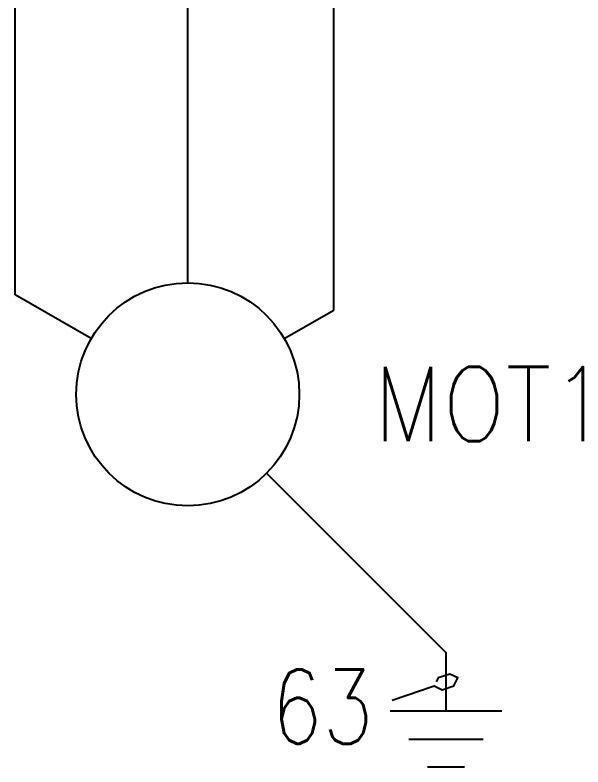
# Model space of a CAD drawing. Header units: inches. Extents: x 15 to 148, y 10 to 111.
# Drawn here: x 132.705 to 134.137, y 98.012 to 99.909 of the extents above; entities that cross this region are included whole.
import ezdxf
from ezdxf.enums import TextEntityAlignment as Align

# ---------------------------------------------------------------- set-up
doc = ezdxf.new("R2010")
doc.units = ezdxf.units.IN
doc.header["$MEASUREMENT"] = 0
for name, color, linetype in [('BLK_12AWG', 7, 'Continuous'), ('SYMS', 7, 'Continuous'), ('TAGS', 250, 'Continuous'), ('WIREFIXED', 160, 'Continuous')]:
    doc.layers.add(name, color=color, linetype=linetype)
doc.styles.add('WD', font='romans.shx')

# ---------------------------------------------------------------- blocks, each defined once
blk = doc.blocks.new('VMO13')
blk.add_circle((0, 0), 0.1875)
at = {"style": 'WD'}
for tag, p, width in [('INST', (0.318, 0.2634), 0.7), ('LOC', (0.318, 0.0937), 0.7), ('TAG1', (0.3125, -0.0789), 0.9)]:
    blk.add_attdef(tag, p, '', height=0.125, dxfattribs=dict(at, width=width))
at = {"style": 'WD', "flags": 1}
for tag, p in [('X2TERM02', (0, 0.1875)), ('X0TERM03', (-0.1624, 0.0937)), ('X0TERM01', (0.1624, 0.0937)), ('X0TERM04', (0.1326, -0.1326))]:
    blk.add_attdef(tag, p, '', height=0.0125, dxfattribs=at)
at = {"style": 'WD', "flags": 9}
blk.add_attdef('FAMILY', text='', height=0.01, dxfattribs=at).set_placement((-0.0053, 0.1698), align=Align.CENTER)
at = {"linetype": 'Continuous', "style": 'WD', "flags": 1}
for tag, p in [('CAT', (0, 0.1593)), ('MFG', (0, 0.1404))]:
    blk.add_attdef(tag, text='', height=0.01, dxfattribs=at).set_placement(p, align=Align.MIDDLE)
at = {"linetype": 'Continuous', "style": 'WD', "flags": 9}
blk.add_attdef('ASSYCODE', text='', height=0.01, dxfattribs=at).set_placement((0, 0.125), align=Align.CENTER)
at = {"style": 'WD'}
for tag, height, width, p in [('RATING1', 0.1, 0.8, (0, 0)), ('DESC1', 0.125, 0.9, (0.001, -0.5493)), ('DESC2', 0.125, 0.9, (0.001, -0.7055)), ('DESC3', 0.125, 0.9, (0.001, -0.8618)), ('RATING3', 0.125, 0.8, (0.001, -1.018)), ('RATING4', 0.125, 0.8, (0.001, -1.1743)), ('WDTAGALT', 0.125, 0.7, (0, -1.3437))]:
    blk.add_attdef(tag, text='', height=height, dxfattribs=dict(at, width=width)).set_placement(p, align=Align.CENTER)
at = {"style": 'WD', "width": 0.8}
blk.add_attdef('RATING2', text='', height=0.1, dxfattribs=at).set_placement((0, -0.0312), align=Align.TOP_CENTER)
blk = doc.blocks.new('VGND2')
for p, q in [((0.09375, 0), (-0.09375, 0)), ((-0.0625, -0.046875), (0.0625, -0.046875)), ((-0.03125, -0.09375), (0.03125, -0.09375))]:
    blk.add_line(p, q)
at = {"style": 'WD', "flags": 1}
blk.add_attdef('X2TERM01', (0, 0), '', height=0.01, dxfattribs=at)
blk = doc.blocks.new('WD_WNV')
at = {"style": 'WD', "flags": 1}
for tag, p in [('W01USER', (-0.0625, 0.0938)), ('W02USER', (-0.0625, 0.0859)), ('W03USER', (-0.0625, 0.0781)), ('W04USER', (-0.0625, 0.0703)), ('W05USER', (-0.0625, 0.0625)), ('W06USER', (-0.0625, 0.0547)), ('W07USER', (-0.0625, 0.0469)), ('W08USER', (-0.0625, 0.0391)), ('W09USER', (-0.0625, 0.0312)), ('W10USER', (-0.0625, 0.0234))]:
    blk.add_attdef(tag, text='', height=0.005, dxfattribs=at).set_placement(p, align=Align.CENTER)
at = {"linetype": 'Continuous', "style": 'WD', "width": 0.8}
blk.add_attdef('WIRENO', text='', height=0.125, dxfattribs=at).set_placement((-0.05, 0), align=Align.MIDDLE_RIGHT)

msp = doc.modelspace()

# ---------------------------------------------------------------- linework, layer by layer
at = {"layer": 'BLK_12AWG'}
for p, q in [((133.1402, 99.233), (133.1402, 101.2831)), ((132.7046, 99.2032), (132.7046, 101.2582)), ((133.5086, 99.1644), (133.5086, 100.5684)), ((132.8966, 99.0923), (132.7046, 99.2032)), ((133.3837, 99.0923), (133.5086, 99.1644)), ((133.339, 98.7528), (133.7914, 98.3004)), ((133.7914, 98.3004), (133.7914, 98.1522))]:
    msp.add_line(p, q, dxfattribs=at)
at = {"layer": 'WIREFIXED'}
msp.add_lwpolyline([(133.6555, 98.1799), (133.7619, 98.2162), (133.7817, 98.2065), (133.8113, 98.2166), (133.821, 98.2364), (133.8012, 98.2461), (133.7716, 98.2361), (133.7667, 98.2262)], dxfattribs=at)

# ---------------------------------------------------------------- block references
at = {"layer": 'SYMS'}
ref = msp.add_blockref('VMO13', (133.1402, 98.9517), dxfattribs=dict(at, xscale=1.5, yscale=1.5, zscale=1.5))
ref.add_attrib('TAG1', 'MOT1', (133.6089, 98.8334), dxfattribs={"layer": 'TAGS', "height": 0.1875, "style": 'WD', "width": 0.9})
at = {"layer": 'SYMS', "xscale": 1.5, "yscale": 1.5, "zscale": 1.5}
msp.add_blockref('VGND2', (133.7914, 98.1522), dxfattribs=at)
at = {"layer": 'WIREFIXED'}
ref = msp.add_blockref('WD_WNV', (133.7914, 98.2263), dxfattribs=dict(at, xscale=1.5, yscale=1.5, zscale=1.5))
ref.add_attrib('WIRENOF', '63', dxfattribs={"linetype": 'Continuous', "height": 0.1875, "style": 'WD', "width": 0.8}).set_placement((133.6082, 98.1638), align=Align.MIDDLE_RIGHT)

doc.saveas('drawing.dxf')
